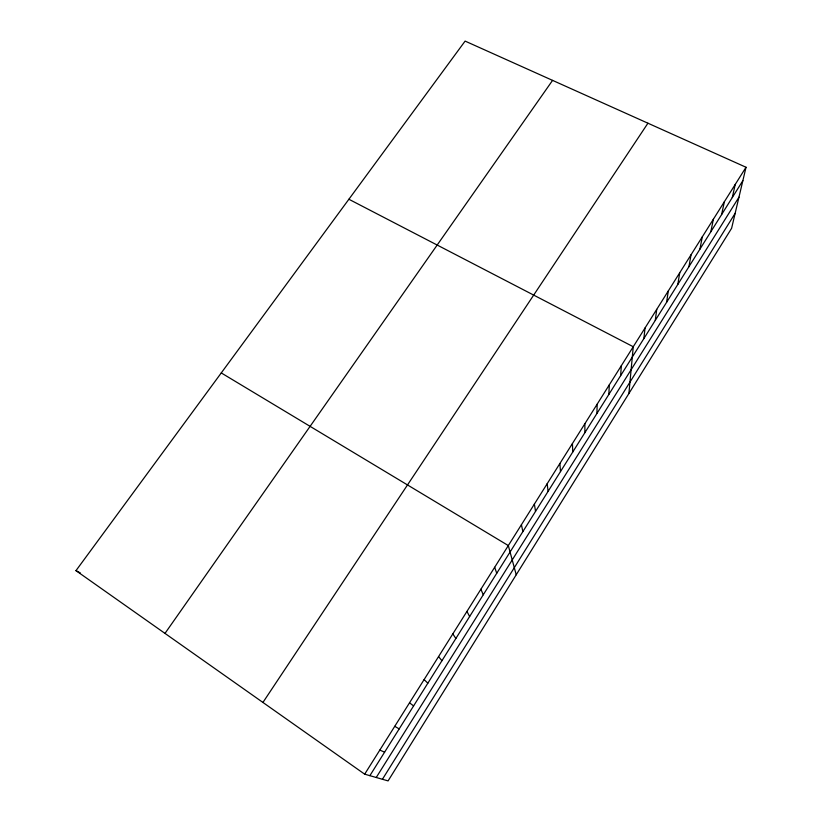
<?xml version="1.0" encoding="UTF-8"?>
<svg xmlns="http://www.w3.org/2000/svg" width="822" height="822" viewBox="0 0 822 822"><rect width="100%" height="100%" fill="white"/><g stroke="black" fill="none" stroke-linecap="round" stroke-linejoin="round"><path stroke-width="1.23" d="M596.936 413.445L597.142 404.219M608.845 394.447L609.308 384.86M620.631 375.644L621.34 365.698M628.902 393.512L633.259 346.74L348.888 199.253M643.852 338.602L645.054 327.968M655.288 320.354L656.727 309.391M666.611 302.291L668.286 290.998M677.831 284.402L679.722 272.791M688.939 266.688L691.055 254.758M699.933 249.138L702.265 236.911M710.825 231.773L713.373 219.238M721.603 214.563L724.367 201.75M732.289 197.527L735.248 184.416M746.027 167.256L731.611 228.29L388.087 780.9L364.68 774.17L75.973 570.643L465.108 41.1L746.027 167.256L364.68 774.17M382.425 779.277L735.135 213.35M376.24 777.499L738.968 197.177M369.879 775.66L742.872 180.645M262.937 702.44L647.931 123.208M164.986 633.402L552.579 80.381M379.805 750.106L384.614 752.151M75.973 570.643L80.299 572.913M394.745 726.319L399.194 728.898M221.262 372.931L508.325 545.572L516.226 574.773M409.52 702.81L413.6 705.913M424.121 679.578L427.841 683.195M438.558 656.603L441.928 660.724M452.83 633.885L455.861 638.499M466.937 611.434L469.639 616.521M480.891 589.23L483.264 594.789M494.68 567.283L496.735 573.283M521.415 524.724L522.874 531.598M534.372 504.102L535.533 511.397M547.195 483.706L548.068 491.402M559.885 463.516L560.481 471.612M572.431 443.541L572.759 452.018M584.853 423.772L584.904 432.639"/></g></svg>
